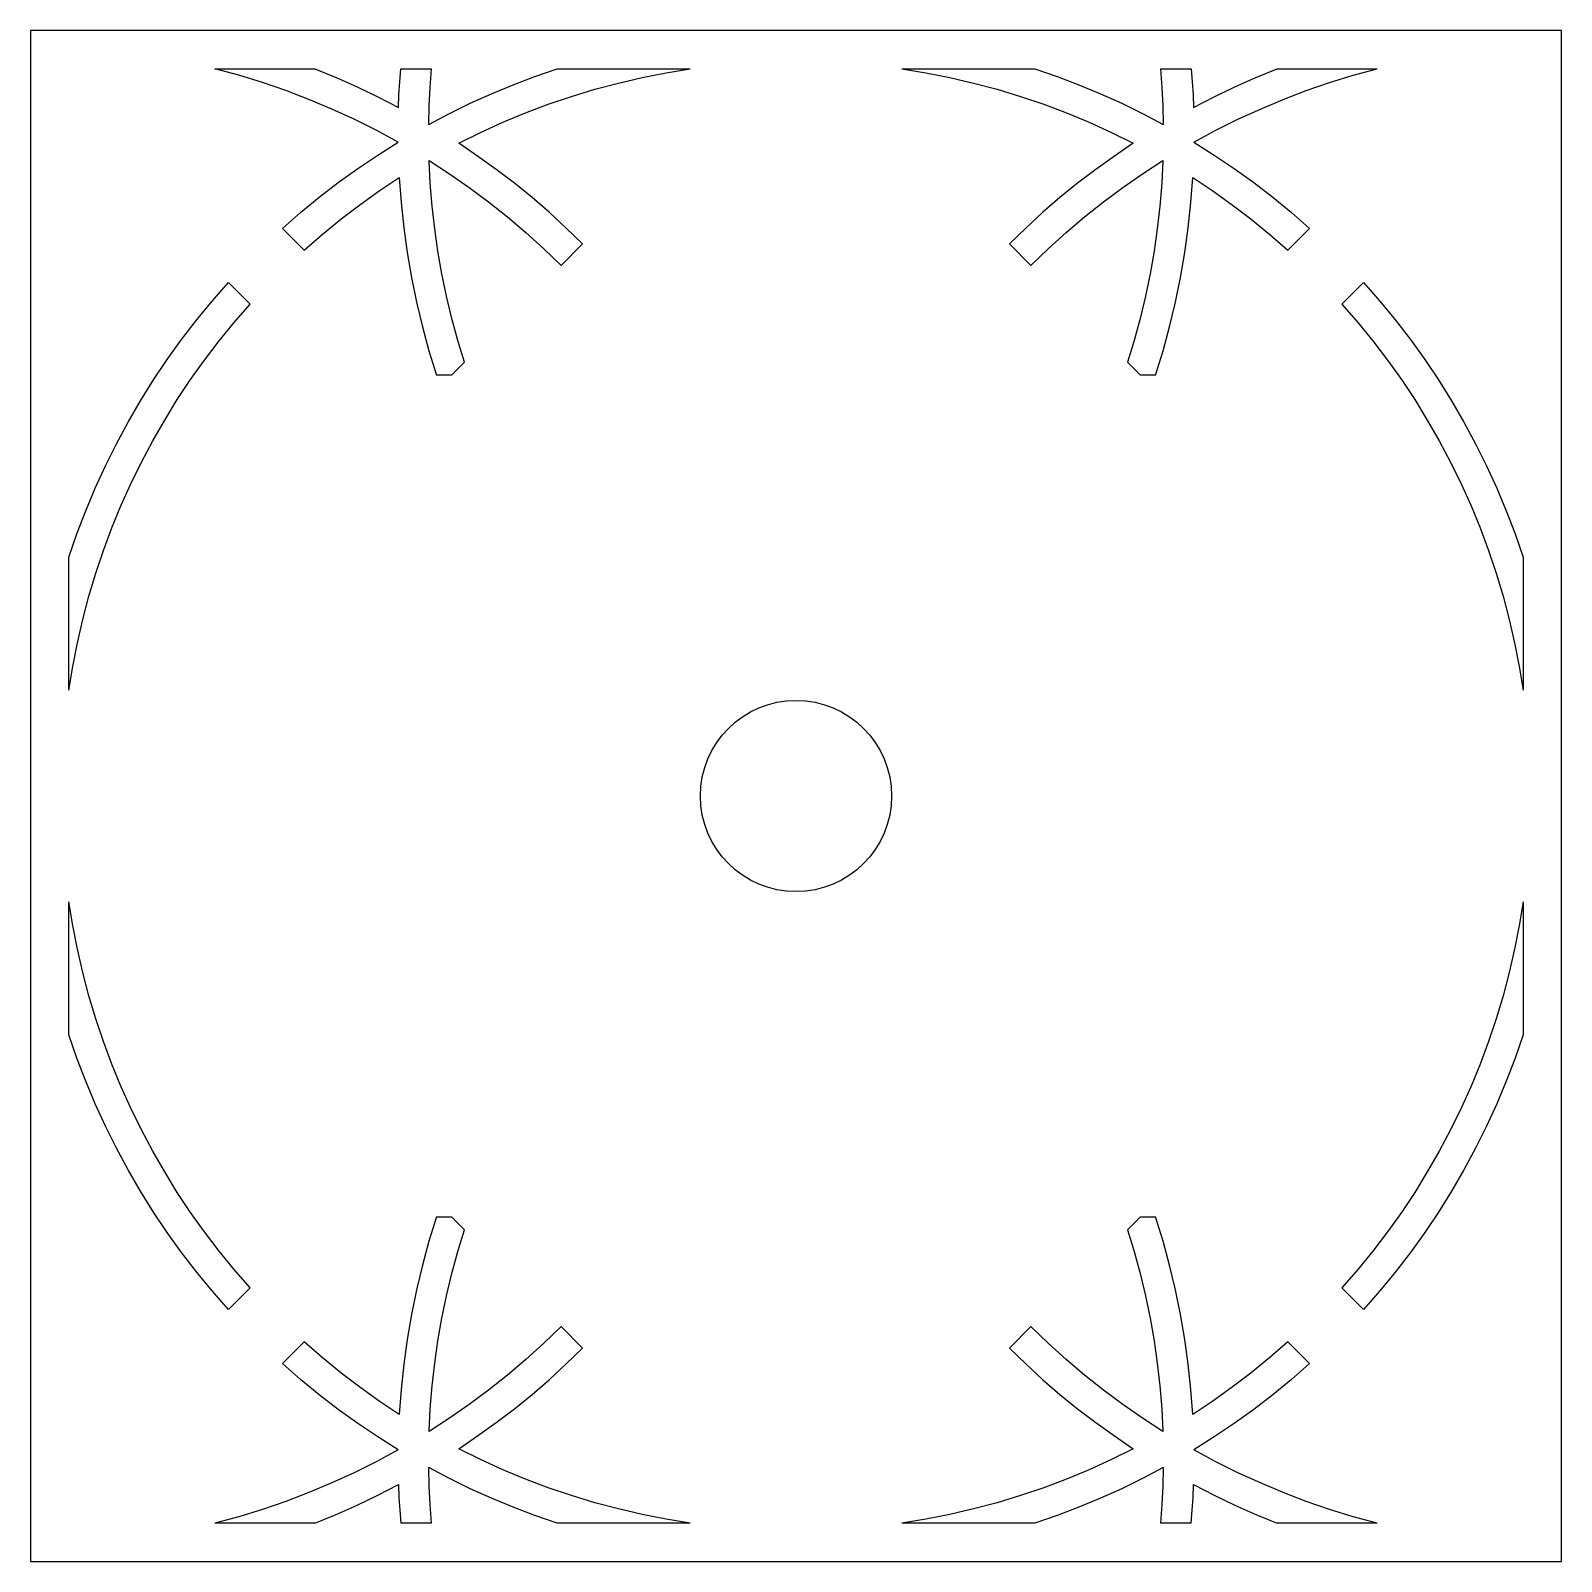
# Model space of a CAD drawing. Extents: x -120 to 120, y -120 to 120.
import ezdxf

# ---------------------------------------------------------------- set-up
doc = ezdxf.new("R2010")
doc.units = 0
doc.layers.get('0').update_dxf_attribs({"linetype": 'continuous'})

# ---------------------------------------------------------------- blocks, each defined once
blk = doc.blocks.new('FACEFEAT')
at = {"color": 0}
for p, q in [((-120, 120), (-120, -120)), ((120, 120), (-120, 120)), ((120, -120), (120, 120)), ((-87.38, 112.99), (-91.13, 114)), ((-91.13, 114), (-75.44, 114)), ((-83.67, 111.85), (-87.38, 112.99)), ((-75.44, 114), (-72.1, 112.64)), ((-62.13, 111.99), (-61.98, 114)), ((-61.98, 114), (-57.17, 114)), ((-57.38, 111.1), (-57.17, 114)), ((-44.35, 111.51), (-40.93, 112.81)), ((-40.93, 112.81), (-37.47, 114)), ((-37.47, 114), (-16.58, 114)), ((-24.12, 112.65), (-20.36, 113.39)), ((-20.36, 113.39), (-16.58, 114)), ((16.58, 114), (20.36, 113.39)), ((16.58, 114), (37.47, 114)), ((20.36, 113.39), (24.12, 112.65)), ((37.47, 114), (40.93, 112.81)), ((40.93, 112.81), (44.35, 111.51)), ((57.17, 114), (61.98, 114)), ((57.17, 114), (57.38, 111.1)), ((61.98, 114), (62.13, 111.99)), ((72.1, 112.64), (75.44, 114)), ((75.44, 114), (91.13, 114)), ((83.67, 111.85), (87.38, 112.99)), ((87.38, 112.99), (91.13, 114)), ((-80, 110.59), (-83.67, 111.85)), ((-76.38, 109.21), (-80, 110.59)), ((-72.1, 112.64), (-68.8, 111.18)), ((-68.8, 111.18), (-65.54, 109.62)), ((-62.25, 109.98), (-62.13, 111.99)), ((-57.52, 108.2), (-57.38, 111.1)), ((-47.72, 110.1), (-44.35, 111.51)), ((-35.21, 109.69), (-31.55, 110.8)), ((-31.55, 110.8), (-27.85, 111.78)), ((-27.85, 111.78), (-24.12, 112.65)), ((24.12, 112.65), (27.85, 111.78)), ((27.85, 111.78), (31.55, 110.8)), ((31.55, 110.8), (35.21, 109.69)), ((44.35, 111.51), (47.72, 110.1)), ((57.38, 111.1), (57.52, 108.2)), ((62.13, 111.99), (62.25, 109.98)), ((65.54, 109.62), (68.8, 111.18)), ((68.8, 111.18), (72.1, 112.64)), ((76.38, 109.21), (80, 110.59)), ((80, 110.59), (83.67, 111.85)), ((-72.8, 107.71), (-76.38, 109.21)), ((-65.54, 109.62), (-62.33, 107.96)), ((-62.33, 107.96), (-62.25, 109.98)), ((-57.59, 105.29), (-57.52, 108.2)), ((-54.34, 106.99), (-51.06, 108.6)), ((-51.06, 108.6), (-47.72, 110.1)), ((-42.42, 107.11), (-38.84, 108.46)), ((-38.84, 108.46), (-35.21, 109.69)), ((35.21, 109.69), (38.84, 108.46)), ((38.84, 108.46), (42.42, 107.11)), ((47.72, 110.1), (51.06, 108.6)), ((51.06, 108.6), (54.34, 106.99)), ((57.52, 108.2), (57.59, 105.29)), ((62.25, 109.98), (62.33, 107.96)), ((62.33, 107.96), (65.54, 109.62)), ((72.8, 107.71), (76.38, 109.21)), ((-69.28, 106.1), (-72.8, 107.71)), ((-65.8, 104.37), (-69.28, 106.1)), ((-57.58, 105.29), (-54.34, 106.99)), ((-49.44, 104.05), (-45.96, 105.64)), ((-45.96, 105.64), (-42.42, 107.11)), ((42.42, 107.11), (45.96, 105.64)), ((45.96, 105.64), (49.44, 104.05)), ((54.34, 106.99), (57.58, 105.29)), ((65.8, 104.37), (69.28, 106.1)), ((69.28, 106.1), (72.8, 107.71)), ((-62.39, 102.52), (-65.8, 104.37)), ((-57.58, 105.29), (-57.59, 105.29)), ((-52.87, 102.35), (-49.44, 104.05)), ((49.44, 104.05), (52.87, 102.35)), ((57.59, 105.29), (57.58, 105.29)), ((62.39, 102.52), (65.8, 104.37)), ((-65.58, 100.49), (-62.39, 102.5)), ((-62.39, 102.5), (-62.39, 102.52)), ((-49.91, 100.34), (-52.87, 102.35)), ((52.87, 102.35), (49.91, 100.34)), ((62.39, 102.5), (62.39, 102.52)), ((62.39, 102.5), (65.58, 100.49)), ((-68.71, 98.38), (-65.58, 100.49)), ((-57.34, 96.06), (-57.52, 99.63)), ((-57.52, 99.63), (-54.35, 97.57)), ((-47, 98.25), (-49.91, 100.34)), ((49.91, 100.34), (47, 98.25)), ((54.35, 97.57), (57.52, 99.63)), ((57.52, 99.63), (57.34, 96.06)), ((65.58, 100.49), (68.71, 98.38)), ((-74.75, 93.87), (-71.77, 96.17)), ((-71.77, 96.17), (-68.71, 98.38)), ((-65.33, 94.89), (-62.2, 96.96)), ((-62.2, 96.96), (-61.91, 93.03)), ((-57.04, 92.49), (-57.34, 96.06)), ((-54.35, 97.57), (-51.24, 95.41)), ((-44.15, 96.07), (-47, 98.25)), ((-41.37, 93.81), (-44.15, 96.07)), ((44.15, 96.07), (41.37, 93.81)), ((47, 98.25), (44.15, 96.07)), ((51.24, 95.41), (54.35, 97.57)), ((57.34, 96.06), (57.04, 92.49)), ((61.91, 93.03), (62.2, 96.96)), ((62.2, 96.96), (65.33, 94.89)), ((68.71, 98.38), (71.77, 96.17)), ((71.77, 96.17), (74.75, 93.87)), ((-77.67, 91.48), (-74.75, 93.87)), ((-68.38, 92.71), (-65.33, 94.89)), ((-51.24, 95.41), (-48.21, 93.14)), ((-38.66, 91.47), (-41.37, 93.81)), ((41.37, 93.81), (38.66, 91.47)), ((48.21, 93.14), (51.24, 95.41)), ((65.33, 94.89), (68.38, 92.71)), ((74.75, 93.87), (77.67, 91.48)), ((-80.5, 88.99), (-77.67, 91.48)), ((-71.37, 90.43), (-68.38, 92.71)), ((-61.91, 93.03), (-61.5, 89.1)), ((-56.64, 88.94), (-57.04, 92.49)), ((-48.21, 93.14), (-45.25, 90.78)), ((-36.02, 89.05), (-38.66, 91.47)), ((38.66, 91.47), (36.02, 89.05)), ((45.25, 90.78), (48.21, 93.14)), ((57.04, 92.49), (56.64, 88.94)), ((61.5, 89.1), (61.91, 93.03)), ((68.38, 92.71), (71.37, 90.43)), ((77.67, 91.48), (80.5, 88.99)), ((-77.11, 85.59), (-80.5, 88.99)), ((-74.28, 88.06), (-71.37, 90.43)), ((-61.5, 89.1), (-60.96, 85.19)), ((-56.13, 85.4), (-56.64, 88.94)), ((-45.25, 90.78), (-42.37, 88.33)), ((-33.45, 86.55), (-36.02, 89.05)), ((36.02, 89.05), (33.45, 86.55)), ((42.37, 88.33), (45.25, 90.78)), ((56.64, 88.94), (56.13, 85.4)), ((60.96, 85.19), (61.5, 89.1)), ((71.37, 90.43), (74.28, 88.06)), ((80.5, 88.99), (77.11, 85.59)), ((-77.11, 85.59), (-74.28, 88.06)), ((-42.37, 88.33), (-39.56, 85.79)), ((-36.84, 83.16), (-33.45, 86.55)), ((36.84, 83.16), (33.45, 86.55)), ((39.56, 85.79), (42.37, 88.33)), ((74.28, 88.06), (77.11, 85.59)), ((-60.96, 85.19), (-60.29, 81.29)), ((-55.51, 81.87), (-56.13, 85.4)), ((-39.56, 85.79), (-36.84, 83.16)), ((36.84, 83.16), (39.56, 85.79)), ((56.13, 85.4), (55.51, 81.87)), ((60.29, 81.29), (60.96, 85.19)), ((-54.79, 78.37), (-55.51, 81.87)), ((55.51, 81.87), (54.79, 78.37)), ((-91.53, 77.6), (-88.99, 80.5)), ((-88.99, 80.5), (-85.59, 77.11)), ((-60.29, 81.29), (-59.5, 77.42)), ((59.5, 77.42), (60.29, 81.29)), ((85.59, 77.11), (88.99, 80.5)), ((88.99, 80.5), (91.53, 77.6)), ((-93.98, 74.62), (-91.53, 77.6)), ((-88.07, 74.26), (-85.59, 77.11)), ((-59.5, 77.42), (-58.58, 73.58)), ((-53.96, 74.89), (-54.79, 78.37)), ((54.79, 78.37), (53.96, 74.89)), ((58.58, 73.58), (59.5, 77.42)), ((85.59, 77.11), (88.07, 74.26)), ((91.53, 77.6), (93.98, 74.62)), ((-96.33, 71.56), (-93.98, 74.62)), ((-53.02, 71.44), (-53.96, 74.89)), ((53.96, 74.89), (53.02, 71.44)), ((93.98, 74.62), (96.33, 71.56)), ((-90.45, 71.34), (-88.07, 74.26)), ((-58.58, 73.58), (-57.54, 69.77)), ((57.54, 69.77), (58.58, 73.58)), ((88.07, 74.26), (90.45, 71.34)), ((-98.58, 68.43), (-96.33, 71.56)), ((-92.73, 68.35), (-90.45, 71.34)), ((-57.54, 69.77), (-56.38, 66)), ((-51.98, 68.02), (-53.02, 71.44)), ((53.02, 71.44), (51.98, 68.02)), ((56.38, 66), (57.54, 69.77)), ((90.45, 71.34), (92.73, 68.35)), ((96.33, 71.56), (98.58, 68.43)), ((-100.72, 65.23), (-98.58, 68.43)), ((-94.92, 65.28), (-92.73, 68.35)), ((-51.98, 68.02), (-54, 66)), ((54, 66), (51.98, 68.02)), ((92.73, 68.35), (94.92, 65.28)), ((98.58, 68.43), (100.72, 65.23)), ((-102.77, 61.96), (-100.72, 65.23)), ((-97, 62.14), (-94.92, 65.28)), ((-54, 66), (-56.38, 66)), ((56.38, 66), (54, 66)), ((94.92, 65.28), (97, 62.14)), ((100.72, 65.23), (102.77, 61.96)), ((-104.71, 58.62), (-102.77, 61.96)), ((-98.98, 58.93), (-97, 62.14)), ((97, 62.14), (98.98, 58.93)), ((102.77, 61.96), (104.71, 58.62)), ((-106.54, 55.23), (-104.71, 58.62)), ((-100.86, 55.66), (-98.98, 58.93)), ((98.98, 58.93), (100.86, 55.66)), ((104.71, 58.62), (106.54, 55.23)), ((-108.26, 51.78), (-106.54, 55.23)), ((-102.63, 52.34), (-100.86, 55.66)), ((100.86, 55.66), (102.63, 52.34)), ((106.54, 55.23), (108.26, 51.78)), ((-109.86, 48.27), (-108.26, 51.78)), ((-104.28, 48.95), (-102.63, 52.34)), ((102.63, 52.34), (104.28, 48.95)), ((108.26, 51.78), (109.86, 48.27)), ((-111.36, 44.72), (-109.86, 48.27)), ((-105.83, 45.51), (-104.28, 48.95)), ((104.28, 48.95), (105.83, 45.51)), ((109.86, 48.27), (111.36, 44.72)), ((-112.74, 41.11), (-111.36, 44.72)), ((-107.26, 42.03), (-105.83, 45.51)), ((105.83, 45.51), (107.26, 42.03)), ((111.36, 44.72), (112.74, 41.11)), ((-114, 37.47), (-112.74, 41.11)), ((-108.58, 38.5), (-107.26, 42.03)), ((107.26, 42.03), (108.58, 38.5)), ((112.74, 41.11), (114, 37.47)), ((-109.78, 34.93), (-108.58, 38.5)), ((108.58, 38.5), (109.78, 34.93)), ((-114, 16.58), (-114, 37.47)), ((114, 37.47), (114, 16.58)), ((-110.86, 31.32), (-109.78, 34.93)), ((109.78, 34.93), (110.86, 31.32)), ((-111.83, 27.67), (-110.86, 31.32)), ((110.86, 31.32), (111.83, 27.67)), ((-112.67, 24), (-111.83, 27.67)), ((111.83, 27.67), (112.67, 24)), ((-113.4, 20.3), (-112.67, 24)), ((112.67, 24), (113.4, 20.3)), ((-114, 16.58), (-113.4, 20.3)), ((113.4, 20.3), (114, 16.58)), ((-113.4, -20.3), (-114, -16.58)), ((-114, -37.47), (-114, -16.58)), ((114, -16.58), (113.4, -20.3)), ((114, -16.58), (114, -37.47)), ((-112.67, -24), (-113.4, -20.3)), ((113.4, -20.3), (112.67, -24)), ((-111.83, -27.67), (-112.67, -24)), ((112.67, -24), (111.83, -27.67)), ((-110.86, -31.32), (-111.83, -27.67)), ((111.83, -27.67), (110.86, -31.32)), ((-109.78, -34.93), (-110.86, -31.32)), ((110.86, -31.32), (109.78, -34.93)), ((-108.58, -38.5), (-109.78, -34.93)), ((109.78, -34.93), (108.58, -38.5)), ((-112.74, -41.11), (-114, -37.47)), ((114, -37.47), (112.74, -41.11)), ((-107.26, -42.03), (-108.58, -38.5)), ((108.58, -38.5), (107.26, -42.03)), ((-111.36, -44.72), (-112.74, -41.11)), ((-105.83, -45.51), (-107.26, -42.03)), ((107.26, -42.03), (105.83, -45.51)), ((112.74, -41.11), (111.36, -44.72)), ((-109.86, -48.27), (-111.36, -44.72)), ((-104.28, -48.95), (-105.83, -45.51)), ((105.83, -45.51), (104.28, -48.95)), ((111.36, -44.72), (109.86, -48.27)), ((-108.26, -51.78), (-109.86, -48.27)), ((-102.63, -52.34), (-104.28, -48.95)), ((104.28, -48.95), (102.63, -52.34)), ((109.86, -48.27), (108.26, -51.78)), ((-106.54, -55.23), (-108.26, -51.78)), ((-100.86, -55.66), (-102.63, -52.34)), ((102.63, -52.34), (100.86, -55.66)), ((108.26, -51.78), (106.54, -55.23)), ((-104.71, -58.62), (-106.54, -55.23)), ((-98.98, -58.93), (-100.86, -55.66)), ((100.86, -55.66), (98.98, -58.93)), ((106.54, -55.23), (104.71, -58.62)), ((-102.77, -61.96), (-104.71, -58.62)), ((-97, -62.14), (-98.98, -58.93)), ((98.98, -58.93), (97, -62.14)), ((104.71, -58.62), (102.77, -61.96)), ((-100.72, -65.23), (-102.77, -61.96)), ((-94.92, -65.28), (-97, -62.14)), ((97, -62.14), (94.92, -65.28)), ((102.77, -61.96), (100.72, -65.23)), ((-98.58, -68.43), (-100.72, -65.23)), ((-92.73, -68.35), (-94.92, -65.28)), ((-56.38, -66), (-57.54, -69.77)), ((-56.38, -66), (-54, -66)), ((-54, -66), (-51.98, -68.02)), ((51.98, -68.02), (54, -66)), ((54, -66), (56.38, -66)), ((57.54, -69.77), (56.38, -66)), ((94.92, -65.28), (92.73, -68.35)), ((100.72, -65.23), (98.58, -68.43)), ((-96.33, -71.56), (-98.58, -68.43)), ((-90.45, -71.34), (-92.73, -68.35)), ((-53.02, -71.44), (-51.98, -68.02)), ((51.98, -68.02), (53.02, -71.44)), ((92.73, -68.35), (90.45, -71.34)), ((98.58, -68.43), (96.33, -71.56)), ((-93.98, -74.62), (-96.33, -71.56)), ((-88.07, -74.26), (-90.45, -71.34)), ((-57.54, -69.77), (-58.58, -73.58)), ((-53.96, -74.89), (-53.02, -71.44)), ((53.02, -71.44), (53.96, -74.89)), ((58.58, -73.58), (57.54, -69.77)), ((90.45, -71.34), (88.07, -74.26)), ((96.33, -71.56), (93.98, -74.62)), ((-85.59, -77.11), (-88.07, -74.26)), ((-58.58, -73.58), (-59.5, -77.42)), ((59.5, -77.42), (58.58, -73.58)), ((88.07, -74.26), (85.59, -77.11)), ((-91.53, -77.6), (-93.98, -74.62)), ((-54.79, -78.37), (-53.96, -74.89)), ((53.96, -74.89), (54.79, -78.37)), ((93.98, -74.62), (91.53, -77.6)), ((-88.99, -80.5), (-91.53, -77.6)), ((-85.59, -77.11), (-88.99, -80.5)), ((-59.5, -77.42), (-60.29, -81.29)), ((-55.51, -81.87), (-54.79, -78.37)), ((54.79, -78.37), (55.51, -81.87)), ((60.29, -81.29), (59.5, -77.42)), ((88.99, -80.5), (85.59, -77.11)), ((91.53, -77.6), (88.99, -80.5)), ((-60.29, -81.29), (-60.96, -85.19)), ((60.96, -85.19), (60.29, -81.29)), ((-56.13, -85.4), (-55.51, -81.87)), ((-36.84, -83.16), (-39.56, -85.79)), ((-36.84, -83.16), (-33.45, -86.55)), ((36.84, -83.16), (33.45, -86.55)), ((39.56, -85.79), (36.84, -83.16)), ((55.51, -81.87), (56.13, -85.4)), ((-80.5, -88.99), (-77.11, -85.59)), ((-74.28, -88.06), (-77.11, -85.59)), ((-60.96, -85.19), (-61.5, -89.1)), ((-56.64, -88.94), (-56.13, -85.4)), ((-39.56, -85.79), (-42.37, -88.33)), ((42.37, -88.33), (39.56, -85.79)), ((56.13, -85.4), (56.64, -88.94)), ((61.5, -89.1), (60.96, -85.19)), ((77.11, -85.59), (74.28, -88.06)), ((77.11, -85.59), (80.5, -88.99)), ((-71.37, -90.43), (-74.28, -88.06)), ((-42.37, -88.33), (-45.25, -90.78)), ((-36.02, -89.05), (-33.45, -86.55)), ((33.45, -86.55), (36.02, -89.05)), ((45.25, -90.78), (42.37, -88.33)), ((74.28, -88.06), (71.37, -90.43)), ((-77.67, -91.48), (-80.5, -88.99)), ((-68.38, -92.71), (-71.37, -90.43)), ((-61.5, -89.1), (-61.91, -93.03)), ((-57.04, -92.49), (-56.64, -88.94)), ((-45.25, -90.78), (-48.21, -93.14)), ((-38.66, -91.47), (-36.02, -89.05)), ((36.02, -89.05), (38.66, -91.47)), ((48.21, -93.14), (45.25, -90.78)), ((56.64, -88.94), (57.04, -92.49)), ((61.91, -93.03), (61.5, -89.1)), ((71.37, -90.43), (68.38, -92.71)), ((80.5, -88.99), (77.67, -91.48)), ((-74.75, -93.87), (-77.67, -91.48)), ((-65.33, -94.89), (-68.38, -92.71)), ((-61.91, -93.03), (-62.2, -96.96)), ((-57.34, -96.06), (-57.04, -92.49)), ((-48.21, -93.14), (-51.24, -95.41)), ((-41.37, -93.81), (-38.66, -91.47)), ((38.66, -91.47), (41.37, -93.81)), ((51.24, -95.41), (48.21, -93.14)), ((57.04, -92.49), (57.34, -96.06)), ((62.2, -96.96), (61.91, -93.03)), ((68.38, -92.71), (65.33, -94.89)), ((77.67, -91.48), (74.75, -93.87)), ((-71.77, -96.17), (-74.75, -93.87)), ((-62.2, -96.96), (-65.33, -94.89)), ((-51.24, -95.41), (-54.35, -97.57)), ((-44.15, -96.07), (-41.37, -93.81)), ((41.37, -93.81), (44.15, -96.07)), ((54.35, -97.57), (51.24, -95.41)), ((65.33, -94.89), (62.2, -96.96)), ((74.75, -93.87), (71.77, -96.17)), ((-68.71, -98.38), (-71.77, -96.17)), ((-65.58, -100.49), (-68.71, -98.38)), ((-57.52, -99.63), (-57.34, -96.06)), ((-54.35, -97.57), (-57.52, -99.63)), ((-49.91, -100.34), (-47, -98.25)), ((-47, -98.25), (-44.15, -96.07)), ((44.15, -96.07), (47, -98.25)), ((47, -98.25), (49.91, -100.34)), ((57.52, -99.63), (54.35, -97.57)), ((57.34, -96.06), (57.52, -99.63)), ((68.71, -98.38), (65.58, -100.49)), ((71.77, -96.17), (68.71, -98.38)), ((-62.39, -102.5), (-65.58, -100.49)), ((-52.87, -102.35), (-49.91, -100.34)), ((49.91, -100.34), (52.87, -102.35)), ((65.58, -100.49), (62.39, -102.5)), ((-62.39, -102.52), (-65.8, -104.37)), ((-62.39, -102.5), (-62.39, -102.52)), ((-49.44, -104.05), (-52.87, -102.35)), ((52.87, -102.35), (49.44, -104.05)), ((62.39, -102.52), (62.39, -102.5)), ((65.8, -104.37), (62.39, -102.52)), ((-65.8, -104.37), (-69.28, -106.1)), ((-57.59, -105.29), (-57.58, -105.29)), ((-57.52, -108.2), (-57.59, -105.29)), ((-54.34, -106.99), (-57.58, -105.29)), ((-45.96, -105.64), (-49.44, -104.05)), ((49.44, -104.05), (45.96, -105.64)), ((57.58, -105.29), (54.34, -106.99)), ((57.59, -105.29), (57.52, -108.2)), ((57.58, -105.29), (57.59, -105.29)), ((69.28, -106.1), (65.8, -104.37)), ((-72.8, -107.71), (-76.38, -109.21)), ((-69.28, -106.1), (-72.8, -107.71)), ((-65.54, -109.62), (-62.33, -107.96)), ((-62.33, -107.96), (-62.25, -109.98)), ((-51.06, -108.6), (-54.34, -106.99)), ((-42.42, -107.11), (-45.96, -105.64)), ((-38.84, -108.46), (-42.42, -107.11)), ((42.42, -107.11), (38.84, -108.46)), ((45.96, -105.64), (42.42, -107.11)), ((54.34, -106.99), (51.06, -108.6)), ((62.25, -109.98), (62.33, -107.96)), ((62.33, -107.96), (65.54, -109.62)), ((72.8, -107.71), (69.28, -106.1)), ((76.38, -109.21), (72.8, -107.71)), ((-76.38, -109.21), (-80, -110.59)), ((-68.8, -111.18), (-65.54, -109.62)), ((-62.25, -109.98), (-62.13, -111.99)), ((-57.38, -111.1), (-57.52, -108.2)), ((-47.72, -110.1), (-51.06, -108.6)), ((-44.35, -111.51), (-47.72, -110.1)), ((-35.21, -109.69), (-38.84, -108.46)), ((-31.55, -110.8), (-35.21, -109.69)), ((35.21, -109.69), (31.55, -110.8)), ((38.84, -108.46), (35.21, -109.69)), ((47.72, -110.1), (44.35, -111.51)), ((51.06, -108.6), (47.72, -110.1)), ((57.52, -108.2), (57.38, -111.1)), ((62.13, -111.99), (62.25, -109.98)), ((65.54, -109.62), (68.8, -111.18)), ((80, -110.59), (76.38, -109.21)), ((-83.67, -111.85), (-87.38, -112.99)), ((-80, -110.59), (-83.67, -111.85)), ((-75.44, -114), (-72.1, -112.64)), ((-72.1, -112.64), (-68.8, -111.18)), ((-62.13, -111.99), (-61.98, -114)), ((-57.17, -114), (-57.38, -111.1)), ((-40.93, -112.81), (-44.35, -111.51)), ((-27.85, -111.78), (-31.55, -110.8)), ((-24.12, -112.65), (-27.85, -111.78)), ((-20.36, -113.39), (-24.12, -112.65)), ((24.12, -112.65), (20.36, -113.39)), ((27.85, -111.78), (24.12, -112.65)), ((31.55, -110.8), (27.85, -111.78)), ((44.35, -111.51), (40.93, -112.81)), ((57.38, -111.1), (57.17, -114)), ((61.98, -114), (62.13, -111.99)), ((68.8, -111.18), (72.1, -112.64)), ((72.1, -112.64), (75.44, -114)), ((83.67, -111.85), (80, -110.59)), ((87.38, -112.99), (83.67, -111.85)), ((-87.38, -112.99), (-91.13, -114)), ((-75.44, -114), (-91.13, -114)), ((-57.17, -114), (-61.98, -114)), ((-37.47, -114), (-40.93, -112.81)), ((-16.58, -114), (-37.47, -114)), ((-16.58, -114), (-20.36, -113.39)), ((20.36, -113.39), (16.58, -114)), ((37.47, -114), (16.58, -114)), ((40.93, -112.81), (37.47, -114)), ((61.98, -114), (57.17, -114)), ((91.13, -114), (75.44, -114)), ((91.13, -114), (87.38, -112.99)), ((-120, -120), (120, -120))]:
    blk.add_line(p, q, dxfattribs=at)
blk.add_circle((0, 0), 14.99, dxfattribs=at)

msp = doc.modelspace()

# ---------------------------------------------------------------- block references
at = {"color": 0}
msp.add_blockref('FACEFEAT', (0, 0), dxfattribs=at)

doc.saveas('drawing.dxf')
